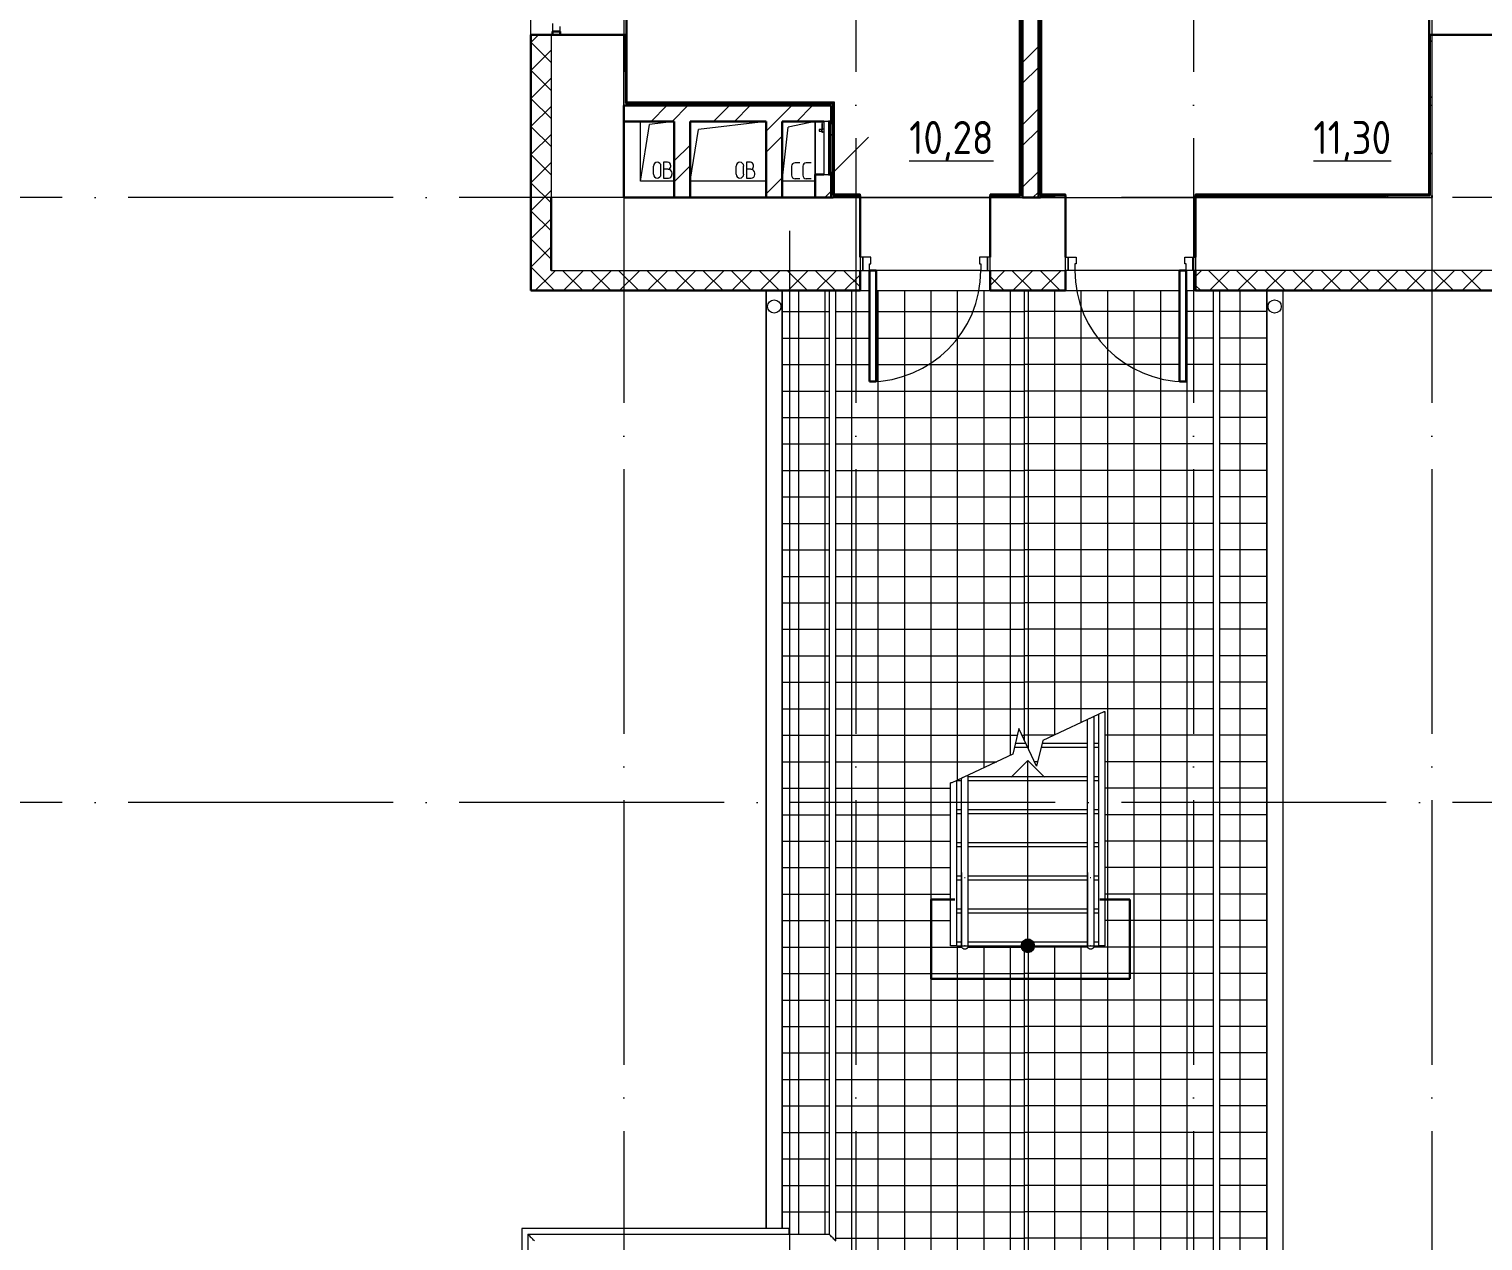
# Model space of a CAD drawing. Header units: millimetres. Extents: x -88595 to 880822, y -1054509 to -148035.
# Drawn here: x 291622 to 302601, y -258832 to -249678 of the extents above; entities that cross this region are included whole.
import ezdxf

# ---------------------------------------------------------------- set-up
doc = ezdxf.new("R2010")
doc.units = ezdxf.units.MM
doc.linetypes.add('ADSK_Линия сетки', pattern=[25, 20, -2.5, 0, -2.5])
for name, color, linetype, lineweight in [('_ Окна', 7, 'Continuous', 30), ('Двери', 7, 'Continuous', 9), ('Крыша', 7, 'Continuous', 9), ('Крыша штриховка', 7, 'Continuous', 9), ('Лестницы', 7, 'Continuous', 9), ('Линии', 7, 'Continuous', 9), ('Марки помещений', 7, 'Continuous', 20), ('Оборудование', 7, 'Continuous', 18), ('Ограждение', 7, 'Continuous', 9), ('Оси', 7, 'Continuous', 9), ('Перекрытие', 7, 'Continuous', 18), ('Стены внутренние', 7, 'Continuous', 18), ('Стены наружные', 7, 'Continuous', 18), ('Стены штриховка', 7, 'Continuous', 9), ('Стрелки вверх', 7, 'Continuous', 18)]:
    doc.layers.add(name, color=color, linetype=linetype, lineweight=lineweight)
doc.styles.add('GOST Common_2', font='GOST_Common.ttf', dxfattribs={"width": 0.9, "height": 350})

# ---------------------------------------------------------------- blocks, each defined once
blk = doc.blocks.new('2 этаж')
at = {"layer": 'Стрелки вверх'}
h = blk.add_hatch(color=256, dxfattribs=at)
edge = h.paths.add_edge_path()
edge.add_arc((328498, 671205), 50, 0, 360)
blk.add_hatch(color=256, dxfattribs=at).paths.add_polyline_path([(328498, 671155), (328525, 671162), (328543, 671184), (328547, 671212), (328535, 671237), (328512, 671252), (328483, 671252), (328460, 671237), (328448, 671212), (328452, 671184), (328470, 671162)])
at = {"lineweight": 18}
for p, q in [((326893, 677432), (326689, 677390)), ((326893, 677432), (326893, 677032)), ((326643, 676982), (326689, 677390)), ((326714, 677094), (326714, 677026)), ((326777, 677120), (326740, 677120)), ((326799, 677094), (326799, 677026)), ((326862, 677120), (326825, 677120)), ((326893, 676982), (326643, 676982)), ((326777, 677000), (326740, 677000)), ((326862, 677000), (326825, 677000))]:
    blk.add_line(p, q, dxfattribs=at)
for centre, start, end in [((326740, 677094), 90, 180), ((326825, 677094), 90, 180), ((326740, 677026), 180, 270), ((326825, 677026), 180, 270)]:
    blk.add_arc(centre, 26.1, start, end, dxfattribs=at)
at = {"layer": '_ Окна', "lineweight": 18}
for p, q in [((324908, 678171), (324908, 678112)), ((324908, 678112), (324966, 678112)), ((324966, 678112), (324966, 678150))]:
    blk.add_line(p, q, dxfattribs=at)
at = {"layer": '_ Окна'}
for p, q in [((324966, 678112), (324908, 678112)), ((324908, 678112), (324908, 678087)), ((324966, 678087), (324966, 678112))]:
    blk.add_line(p, q, dxfattribs=at)
at = {"layer": 'Двери'}
for p, q in [((327253, 676407), (327233, 676407)), ((327233, 676407), (327233, 676307)), ((327233, 676307), (327253, 676307)), ((327253, 676407), (327253, 676307)), ((327313, 676407), (327253, 676407)), ((327253, 676307), (327253, 676407)), ((327253, 676307), (327303, 676307)), ((327303, 676307), (327303, 676357)), ((327303, 676357), (327313, 676357)), ((327313, 676357), (327313, 676407)), ((328193, 676407), (328133, 676407)), ((328133, 676407), (328133, 676357)), ((328133, 676357), (328143, 676357)), ((328143, 676357), (328143, 676307)), ((328143, 676307), (328193, 676307)), ((328193, 676307), (328193, 676407)), ((328193, 676407), (328193, 676307)), ((328213, 676407), (328193, 676407)), ((328193, 676307), (328213, 676307)), ((328213, 676307), (328213, 676407)), ((328783, 676407), (328803, 676407)), ((328783, 676307), (328783, 676407)), ((328803, 676307), (328783, 676307)), ((328803, 676307), (328803, 676407)), ((328803, 676407), (328863, 676407)), ((328803, 676407), (328803, 676307)), ((328853, 676307), (328803, 676307)), ((328853, 676357), (328853, 676307)), ((328863, 676357), (328853, 676357)), ((328863, 676407), (328863, 676357)), ((329683, 676407), (329743, 676407)), ((329683, 676357), (329683, 676407)), ((329693, 676357), (329683, 676357)), ((329693, 676307), (329693, 676357)), ((329743, 676307), (329693, 676307)), ((329743, 676407), (329743, 676307)), ((329743, 676307), (329743, 676407)), ((329743, 676407), (329763, 676407)), ((329763, 676307), (329743, 676307)), ((329763, 676407), (329763, 676307))]:
    blk.add_line(p, q, dxfattribs=at)
at = {"layer": 'Двери', "lineweight": 30}
for p, q in [((327353, 676307), (327303, 676307)), ((327303, 676307), (327303, 675467)), ((327353, 675467), (327353, 676307)), ((329643, 675467), (329643, 676307)), ((329643, 676307), (329693, 676307)), ((329693, 676307), (329693, 675467)), ((327303, 675467), (327353, 675467)), ((329693, 675467), (329643, 675467))]:
    blk.add_line(p, q, dxfattribs=at)
at = {"layer": 'Двери'}
for centre, start, end in [((327303, 676307), 270, 0), ((329693, 676307), 180, 270)]:
    blk.add_arc(centre, 840, start, end, dxfattribs=at)
at = {"layer": 'Крыша'}
for p, q in [((326521, 676155), (326521, 669071)), ((326523, 669071), (326523, 676155)), ((326644, 669071), (326644, 676155)), ((326646, 669071), (326646, 676155)), ((327233, 676155), (327303, 676155)), ((327353, 676155), (328213, 676155)), ((328473, 672758), (328473, 676155)), ((328783, 676155), (329643, 676155)), ((329693, 676155), (329763, 676155)), ((330300, 676155), (330300, 665459)), ((330302, 676155), (330302, 665461)), ((330423, 676155), (330423, 665582)), ((330425, 665584), (330425, 676155)), ((328473, 660459), (328473, 671205))]:
    blk.add_line(p, q, dxfattribs=at)
at = {"layer": 'Крыша штриховка', "linetype": 'Continuous'}
for p, q in [((326766, 676155), (326766, 669026)), ((326966, 676155), (326966, 669026)), ((327166, 676155), (327166, 660459)), ((327366, 676155), (327366, 660459)), ((327566, 676155), (327566, 660459)), ((327765, 676155), (327765, 660459)), ((327965, 676155), (327965, 672456)), ((328165, 676155), (328165, 672550)), ((328365, 676155), (328365, 672643)), ((328502, 672695), (328502, 676155)), ((328702, 672800), (328702, 676155)), ((328902, 672893), (328902, 676155)), ((329102, 664707), (329102, 676155)), ((329302, 664832), (329302, 676155)), ((329502, 664958), (329502, 676155)), ((329702, 665083), (329702, 676155)), ((330101, 665334), (330101, 676155)), ((326646, 675996), (326998, 675996)), ((327047, 675996), (327303, 675996)), ((327353, 675996), (328473, 675996)), ((329643, 675996), (328473, 675996)), ((329898, 675996), (329693, 675996)), ((330300, 675996), (329948, 675996)), ((326646, 675796), (326998, 675796)), ((327047, 675796), (327303, 675796)), ((327353, 675796), (328473, 675796)), ((329643, 675796), (328473, 675796)), ((329898, 675796), (329693, 675796)), ((330300, 675796), (329948, 675796)), ((326646, 675596), (326998, 675596)), ((327047, 675596), (327303, 675596)), ((327353, 675596), (328473, 675596)), ((329643, 675596), (328473, 675596)), ((329898, 675596), (329693, 675596)), ((330300, 675596), (329948, 675596)), ((326646, 675396), (326998, 675396)), ((327047, 675396), (328473, 675396)), ((329898, 675396), (328473, 675396)), ((330300, 675396), (329948, 675396)), ((326646, 675196), (326998, 675196)), ((327047, 675196), (328473, 675196)), ((329898, 675196), (328473, 675196)), ((330300, 675196), (329948, 675196)), ((326646, 674996), (326998, 674996)), ((327047, 674996), (328473, 674996)), ((329898, 674996), (328473, 674996)), ((330300, 674996), (329948, 674996)), ((326646, 674796), (326998, 674796)), ((327047, 674796), (328473, 674796)), ((329898, 674796), (328473, 674796)), ((330300, 674796), (329948, 674796)), ((326646, 674596), (326998, 674596)), ((327047, 674596), (328473, 674596)), ((329898, 674596), (328473, 674596)), ((330300, 674596), (329948, 674596)), ((326646, 674396), (326998, 674396)), ((327047, 674396), (328473, 674396)), ((329898, 674396), (328473, 674396)), ((330300, 674396), (329948, 674396)), ((326646, 674196), (326998, 674196)), ((327047, 674196), (328473, 674196)), ((329898, 674196), (328473, 674196)), ((330300, 674196), (329948, 674196)), ((326646, 673996), (326998, 673996)), ((327047, 673996), (328473, 673996)), ((329898, 673996), (328473, 673996)), ((330300, 673996), (329948, 673996)), ((326646, 673796), (326998, 673796)), ((327047, 673796), (328473, 673796)), ((329898, 673796), (328473, 673796)), ((330300, 673796), (329948, 673796)), ((326646, 673596), (326998, 673596)), ((327047, 673596), (328473, 673596)), ((329898, 673596), (328473, 673596)), ((330300, 673596), (329948, 673596)), ((326646, 673396), (326998, 673396)), ((327047, 673396), (328473, 673396)), ((329898, 673396), (328473, 673396)), ((330300, 673396), (329948, 673396)), ((326646, 673196), (326998, 673196)), ((327047, 673196), (328473, 673196)), ((329898, 673196), (328473, 673196)), ((330300, 673196), (329948, 673196)), ((326646, 672996), (326998, 672996)), ((327047, 672996), (328473, 672996)), ((329898, 672996), (328473, 672996)), ((330300, 672996), (329948, 672996)), ((326646, 672796), (326998, 672796)), ((327047, 672796), (328419, 672796)), ((328455, 672796), (328473, 672796)), ((328694, 672796), (328473, 672796)), ((329898, 672796), (329083, 672796)), ((330300, 672796), (329948, 672796)), ((326646, 672596), (326998, 672596)), ((327047, 672596), (328265, 672596)), ((328572, 672596), (328548, 672596)), ((329898, 672596), (329083, 672596)), ((330300, 672596), (329948, 672596)), ((326646, 672396), (326998, 672396)), ((327047, 672396), (327913, 672396)), ((329898, 672396), (329083, 672396)), ((330300, 672396), (329948, 672396)), ((326646, 672196), (326998, 672196)), ((327047, 672196), (327913, 672196)), ((329898, 672196), (329083, 672196)), ((330300, 672196), (329948, 672196)), ((326646, 671996), (326998, 671996)), ((327047, 671996), (327913, 671996)), ((329898, 671996), (329083, 671996)), ((330300, 671996), (329948, 671996)), ((326646, 671796), (326998, 671796)), ((327047, 671796), (327913, 671796)), ((329898, 671796), (329083, 671796)), ((330300, 671796), (329948, 671796)), ((326646, 671596), (326998, 671596)), ((327047, 671596), (327913, 671596)), ((329898, 671596), (329083, 671596)), ((330300, 671596), (329948, 671596)), ((326646, 671396), (326998, 671396)), ((327047, 671396), (327913, 671396)), ((329898, 671396), (329083, 671396)), ((330300, 671396), (329948, 671396)), ((326646, 671196), (326998, 671196)), ((327047, 671196), (328001, 671196)), ((327965, 671205), (327965, 660459)), ((328044, 671196), (328473, 671196)), ((328165, 671204), (328165, 660459)), ((328365, 671204), (328365, 660459)), ((328951, 671196), (328473, 671196)), ((328502, 664330), (328502, 671205)), ((328702, 664455), (328702, 671205)), ((328902, 664581), (328902, 671205)), ((329898, 671196), (328994, 671196)), ((330300, 671196), (329948, 671196)), ((326646, 670996), (326998, 670996)), ((327047, 670996), (328473, 670996)), ((329898, 670996), (328473, 670996)), ((330300, 670996), (329948, 670996)), ((326646, 670796), (326998, 670796)), ((327047, 670796), (328473, 670796)), ((329898, 670796), (328473, 670796)), ((330300, 670796), (329948, 670796)), ((326646, 670596), (326998, 670596)), ((327047, 670596), (328473, 670596)), ((329898, 670596), (328473, 670596)), ((330300, 670596), (329948, 670596)), ((326646, 670396), (326998, 670396)), ((327047, 670396), (328473, 670396)), ((329898, 670396), (328473, 670396)), ((330300, 670396), (329948, 670396)), ((326646, 670196), (326998, 670196)), ((327047, 670196), (328473, 670196)), ((329898, 670196), (328473, 670196)), ((330300, 670196), (329948, 670196)), ((326646, 669996), (326998, 669996)), ((327047, 669996), (328473, 669996)), ((329898, 669996), (328473, 669996)), ((330300, 669996), (329948, 669996)), ((326646, 669796), (326998, 669796)), ((327047, 669796), (328473, 669796)), ((329898, 669796), (328473, 669796)), ((330300, 669796), (329948, 669796)), ((326646, 669596), (326998, 669596)), ((327047, 669596), (328473, 669596)), ((329898, 669596), (328473, 669596)), ((330300, 669596), (329948, 669596)), ((326646, 669396), (326998, 669396)), ((327047, 669396), (328473, 669396)), ((329898, 669396), (328473, 669396)), ((330300, 669396), (329948, 669396)), ((326646, 669196), (326998, 669196)), ((327047, 669196), (328473, 669196)), ((329898, 669196), (328473, 669196)), ((330300, 669196), (329948, 669196)), ((327047, 668996), (328473, 668996)), ((329898, 668996), (328473, 668996)), ((330300, 668996), (329948, 668996))]:
    blk.add_line(p, q, dxfattribs=at)
at = {"layer": 'Лестницы'}
for p, q in [((329073, 672973), (328611, 672757)), ((329073, 672969), (329073, 672973)), ((328431, 672846), (328384, 672652)), ((328564, 672563), (328431, 672846)), ((328397, 672705), (328498, 672705)), ((328404, 672735), (328484, 672735)), ((328611, 672757), (328564, 672563)), ((328598, 672705), (328948, 672705)), ((328605, 672735), (328948, 672735)), ((328998, 672735), (329033, 672735)), ((328998, 672705), (329033, 672705)), ((328384, 672652), (327923, 672436)), ((328048, 672485), (328948, 672485)), ((328998, 672485), (329033, 672485)), ((327963, 672455), (327998, 672455)), ((328048, 672455), (328948, 672455)), ((328998, 672455), (329033, 672455)), ((327963, 672235), (327998, 672235)), ((327963, 672205), (327998, 672205)), ((328048, 672235), (328948, 672235)), ((328048, 672205), (328948, 672205)), ((328998, 672235), (329033, 672235)), ((328998, 672205), (329033, 672205)), ((327963, 671985), (327998, 671985)), ((327963, 671955), (327998, 671955)), ((328048, 671985), (328948, 671985)), ((328048, 671955), (328948, 671955)), ((328998, 671985), (329033, 671985)), ((328998, 671955), (329033, 671955)), ((327963, 671735), (327998, 671735)), ((327963, 671705), (327998, 671705)), ((328048, 671735), (328948, 671735)), ((328048, 671705), (328948, 671705)), ((328998, 671735), (329033, 671735)), ((328998, 671705), (329033, 671705)), ((327963, 671485), (327998, 671485)), ((328048, 671485), (328948, 671485)), ((328998, 671485), (329033, 671485)), ((327963, 671455), (327998, 671455)), ((328048, 671455), (328948, 671455)), ((328998, 671455), (329033, 671455)), ((327963, 671235), (327998, 671235)), ((327963, 671205), (327998, 671205)), ((328048, 671235), (328948, 671235)), ((328048, 671205), (328948, 671205)), ((328998, 671235), (329033, 671235)), ((328998, 671205), (329033, 671205))]:
    blk.add_line(p, q, dxfattribs=at)
at = {"layer": 'Линии', "lineweight": 18, "ltscale": 100}
for p, q in [((325573, 676982), (325573, 677432)), ((325573, 676982), (325642, 677410)), ((325828, 677432), (325642, 677410)), ((326523, 677432), (326011, 677372)), ((325948, 676982), (326011, 677372)), ((325670, 677033), (325670, 677095)), ((325727, 677033), (325727, 677095)), ((325777, 677124), (325747, 677124)), ((325747, 677124), (325747, 677004)), ((325801, 677091), (325801, 677101)), ((326295, 677033), (326295, 677095)), ((326352, 677033), (326352, 677095)), ((326403, 677124), (326373, 677124)), ((326373, 677124), (326373, 677004)), ((326426, 677091), (326426, 677101)), ((325828, 676982), (325573, 676982)), ((325781, 677071), (325747, 677071)), ((325747, 677004), (325784, 677004)), ((325811, 677031), (325811, 677041)), ((326523, 676982), (325948, 676982)), ((326406, 677071), (326373, 677071)), ((326373, 677004), (326409, 677004)), ((326436, 677031), (326436, 677041)), ((326698, 676607), (326698, 661047))]:
    blk.add_line(p, q, dxfattribs=at)
at = {"layer": 'Линии', "lineweight": 30, "ltscale": 100}
for p, q in [((327768, 671555), (327768, 670955)), ((327768, 671555), (327948, 671555)), ((329268, 671555), (329042, 671555)), ((329268, 670955), (329268, 671555)), ((327768, 670955), (329268, 670955))]:
    blk.add_line(p, q, dxfattribs=at)
at = {"layer": 'Линии', "lineweight": 18}
for centre in [(326583, 676034), (330362, 676034)]:
    blk.add_circle(centre, 50, dxfattribs=at)
for centre, radius, start, end in [((325699, 677095), 28.7, 0, 180), ((325777, 677101), 23.3, 0, 90), ((325781, 677091), 20, 270, 0), ((326324, 677095), 28.7, 0, 180), ((326403, 677101), 23.3, 0, 90), ((326406, 677091), 20, 270, 0), ((325699, 677033), 28.7, 180, 0), ((325781, 677041), 30, 0, 90), ((325784, 677031), 26.7, 270, 0), ((326324, 677033), 28.7, 180, 0), ((326406, 677041), 30, 0, 90), ((326409, 677031), 26.7, 270, 0)]:
    blk.add_arc(centre, radius, start, end, dxfattribs=at)
at = {"layer": 'Оборудование'}
for p, q in [((326942, 677416), (326942, 677370)), ((326947, 677416), (326942, 677416)), ((326947, 677370), (326947, 677416)), ((326994, 677432), (326958, 677432)), ((326958, 677432), (326958, 677032)), ((326995, 677032), (326995, 677431)), ((327005, 677425), (326995, 677425)), ((327006, 677039), (327006, 677424)), ((327013, 677413), (327007, 677413)), ((327013, 677051), (327013, 677413)), ((326940, 677371), (326922, 677371)), ((326922, 677371), (326922, 677359)), ((326922, 677359), (326940, 677359)), ((326942, 677373), (326940, 677371)), ((326940, 677371), (326940, 677359)), ((326940, 677359), (326942, 677357)), ((326958, 677375), (326942, 677375)), ((326942, 677375), (326942, 677355)), ((326942, 677360), (326942, 677352)), ((326942, 677355), (326958, 677355)), ((326942, 677352), (326947, 677352)), ((326947, 677352), (326947, 677360)), ((327013, 677032), (327295, 677314)), ((326958, 677032), (326994, 677032)), ((326995, 677039), (327005, 677039)), ((327007, 677051), (327013, 677051))]:
    blk.add_line(p, q, dxfattribs=at)
for points, knots in [([(326995, 677431), (326995, 677431), (326995, 677431), (326995, 677431), (326995, 677431), (326995, 677431), (326994, 677431), (326994, 677431), (326994, 677432), (326994, 677432)], [0, 0, 0, 0, 0.166667, 0.25, 0.333333, 0.5, 0.666667, 0.833333, 1, 1, 1, 1]), ([(327006, 677424), (327006, 677424), (327005, 677424), (327005, 677424), (327005, 677424), (327005, 677424), (327005, 677424), (327005, 677424), (327005, 677424), (327005, 677425), (327005, 677425)], [0, 0, 0, 0, 0.166667, 0.25, 0.333333, 0.416667, 0.541667, 0.666667, 0.833333, 1, 1, 1, 1]), ([(327007, 677413), (327007, 677413), (327007, 677413), (327006, 677413), (327006, 677413), (327006, 677413), (327006, 677413), (327006, 677413), (327006, 677413), (327006, 677413), (327006, 677414), (327006, 677414), (327006, 677414)], [0, 0, 0, 0, 0.166667, 0.25, 0.333333, 0.416667, 0.5, 0.583333, 0.666667, 0.75, 0.833333, 1, 1, 1, 1]), ([(326994, 677032), (326994, 677032), (326994, 677032), (326994, 677032), (326995, 677032), (326995, 677032), (326995, 677032), (326995, 677032), (326995, 677032), (326995, 677032)], [-1, -1, -1, -1, -0.833333, -0.666667, -0.5, -0.333333, -0.25, -0.166667, 0, 0, 0, 0]), ([(327005, 677039), (327005, 677039), (327005, 677039), (327005, 677039), (327005, 677039), (327005, 677039), (327005, 677039), (327005, 677039), (327005, 677039), (327006, 677039), (327006, 677039)], [-1, -1, -1, -1, -0.833333, -0.666667, -0.541667, -0.416667, -0.333333, -0.25, -0.166667, 0, 0, 0, 0]), ([(327006, 677049), (327006, 677049), (327006, 677049), (327006, 677050), (327006, 677050), (327006, 677050), (327006, 677050), (327006, 677050), (327006, 677050), (327006, 677050), (327007, 677050), (327007, 677051), (327007, 677051)], [-1, -1, -1, -1, -0.833333, -0.75, -0.666667, -0.583333, -0.5, -0.416667, -0.333333, -0.25, -0.166667, 0, 0, 0, 0])]:
    blk.add_open_spline(points, degree=3, knots=knots, dxfattribs=at)
at = {"layer": 'Ограждение'}
for p, q in [((328433, 682557), (328433, 676882)), ((328603, 676882), (328603, 682557)), ((325473, 677577), (325473, 679752)), ((331523, 679752), (331523, 676882)), ((325473, 677577), (325463, 677567)), ((327038, 677577), (325473, 677577)), ((327038, 677577), (327028, 677567)), ((327038, 676882), (327038, 677577)), ((327028, 676872), (327038, 676882)), ((327233, 676882), (327038, 676882)), ((327233, 676882), (327233, 676872)), ((328213, 676872), (328213, 676882)), ((328433, 676882), (328213, 676882)), ((328433, 676882), (328443, 676872)), ((328603, 676882), (328593, 676872)), ((328783, 676882), (328603, 676882)), ((328783, 676882), (328783, 676872)), ((329763, 676872), (329763, 676882)), ((331523, 676882), (329763, 676882)), ((331523, 676882), (331533, 676872)), ((326998, 676155), (326998, 669027)), ((327048, 668977), (327048, 676155)), ((329898, 676155), (329898, 665221)), ((329948, 665221), (329948, 676155)), ((328998, 672938), (328948, 672914)), ((328948, 671205), (328948, 672914)), ((328998, 671205), (328998, 672938)), ((329073, 672973), (329033, 672954)), ((329073, 672973), (329033, 672954)), ((329033, 671205), (329033, 672954)), ((329070, 672971), (329045, 672960)), ((329045, 672959), (329045, 672960)), ((329070, 672968), (329070, 672971)), ((329083, 672973), (329073, 672973)), ((329083, 672973), (329073, 672973)), ((329083, 671205), (329083, 672973)), ((328048, 672495), (327998, 672471)), ((327998, 671205), (327998, 672471)), ((328048, 671205), (328048, 672495)), ((327923, 672436), (327913, 672436)), ((327923, 672436), (327913, 672436)), ((327913, 671205), (327913, 672436)), ((327963, 672455), (327923, 672436)), ((327963, 672455), (327923, 672436)), ((327963, 671205), (327963, 672455)), ((327998, 671759), (327998, 671205)), ((328025, 671718), (328020, 671718)), ((328048, 671205), (328048, 671759)), ((328948, 671759), (328948, 671205)), ((328975, 671718), (328970, 671718)), ((328998, 671205), (328998, 671759)), ((327963, 671205), (327913, 671205)), ((327998, 671205), (328048, 671205)), ((328948, 671205), (328998, 671205)), ((329083, 671205), (329033, 671205)), ((324722, 669027), (324722, 667323)), ((326998, 669026), (324723, 669026)), ((324724, 669025), (324723, 669026)), ((324730, 669019), (324735, 669014)), ((324735, 669014), (324741, 669008)), ((324741, 669008), (324747, 669001)), ((327048, 668977), (327047, 668977))]:
    blk.add_line(p, q, dxfattribs=at)
at = {"layer": 'Ограждение', "flags": 128}
for points in [[(327998, 671220), (327998, 671218), (327998, 671217), (327998, 671216), (327998, 671215), (327998, 671214), (327998, 671213), (327998, 671212), (327998, 671211), (327998, 671211), (327998, 671210), (327998, 671209), (327998, 671208), (327998, 671208), (327998, 671207), (327998, 671207), (327998, 671206), (327998, 671206), (327998, 671206), (327998, 671205), (327998, 671205), (327998, 671205), (327998, 671205), (327998, 671205)], [(327998, 671205), (327998, 671205), (327998, 671205), (327998, 671205), (327998, 671206), (327998, 671206), (327998, 671206), (327998, 671207), (327998, 671207), (327998, 671208)], [(328023, 671180), (328022, 671180), (328021, 671180), (328020, 671180), (328019, 671180), (328018, 671180), (328017, 671181), (328016, 671181), (328015, 671181), (328014, 671181), (328013, 671182), (328012, 671182), (328011, 671183), (328010, 671183), (328009, 671184), (328008, 671184), (328008, 671185), (328007, 671185), (328006, 671186), (328005, 671187), (328005, 671187), (328004, 671188), (328003, 671189), (328003, 671190), (328002, 671190), (328001, 671191), (328001, 671192), (328000, 671193), (328000, 671194), (328000, 671195), (327999, 671196), (327999, 671197), (327999, 671198), (327998, 671199), (327998, 671200), (327998, 671201), (327998, 671202), (327998, 671203), (327998, 671204), (327998, 671205), (327998, 671205)], [(328024, 671205), (328023, 671205), (328021, 671205)], [(328048, 671205), (328047, 671204), (328047, 671203), (328047, 671202), (328047, 671201), (328047, 671200), (328047, 671199), (328047, 671198), (328046, 671197), (328046, 671196), (328046, 671195), (328045, 671194), (328045, 671193), (328044, 671192), (328044, 671192), (328043, 671191), (328043, 671190), (328042, 671189), (328041, 671188), (328041, 671188), (328040, 671187), (328039, 671186), (328038, 671186), (328038, 671185), (328037, 671184), (328036, 671184), (328035, 671183), (328034, 671183), (328033, 671182), (328032, 671182), (328032, 671182), (328031, 671181), (328030, 671181), (328029, 671181), (328028, 671180), (328027, 671180), (328026, 671180), (328025, 671180), (328024, 671180), (328023, 671180), (328023, 671180)], [(328048, 671205), (328048, 671205), (328048, 671205), (328048, 671205), (328048, 671205), (328048, 671206), (328048, 671206), (328048, 671206), (328048, 671207), (328048, 671207), (328048, 671208), (328048, 671208), (328048, 671209), (328048, 671210), (328048, 671211), (328048, 671211), (328048, 671212), (328048, 671213), (328048, 671214), (328048, 671215), (328048, 671216), (328048, 671217), (328048, 671218), (328048, 671220), (328048, 671220)], [(328048, 671208), (328048, 671207), (328048, 671207), (328048, 671206), (328048, 671206), (328048, 671205), (328048, 671205), (328048, 671205), (328048, 671205), (328048, 671205)], [(328948, 671220), (328948, 671218), (328948, 671217), (328948, 671216), (328948, 671215), (328948, 671214), (328948, 671213), (328948, 671212), (328948, 671211), (328948, 671211), (328948, 671210), (328948, 671209), (328948, 671208), (328948, 671208), (328948, 671207), (328948, 671207), (328948, 671206), (328948, 671206), (328948, 671206), (328948, 671205), (328948, 671205), (328948, 671205), (328948, 671205), (328948, 671205)], [(328948, 671205), (328948, 671205), (328948, 671205), (328948, 671205), (328948, 671206), (328948, 671206), (328948, 671206), (328948, 671207), (328948, 671207), (328948, 671208)], [(328973, 671180), (328972, 671180), (328971, 671180), (328970, 671180), (328969, 671180), (328968, 671180), (328967, 671181), (328966, 671181), (328965, 671181), (328964, 671181), (328963, 671182), (328962, 671182), (328961, 671183), (328960, 671183), (328959, 671184), (328958, 671184), (328958, 671185), (328957, 671185), (328956, 671186), (328955, 671187), (328955, 671187), (328954, 671188), (328953, 671189), (328953, 671190), (328952, 671190), (328951, 671191), (328951, 671192), (328950, 671193), (328950, 671194), (328950, 671195), (328949, 671196), (328949, 671197), (328949, 671198), (328948, 671199), (328948, 671200), (328948, 671201), (328948, 671202), (328948, 671203), (328948, 671204), (328948, 671205), (328948, 671205)], [(328974, 671205), (328973, 671205), (328971, 671205)], [(328998, 671205), (328997, 671204), (328997, 671203), (328997, 671202), (328997, 671201), (328997, 671200), (328997, 671199), (328997, 671198), (328996, 671197), (328996, 671196), (328996, 671195), (328995, 671194), (328995, 671193), (328994, 671192), (328994, 671192), (328993, 671191), (328993, 671190), (328992, 671189), (328991, 671188), (328991, 671188), (328990, 671187), (328989, 671186), (328988, 671186), (328988, 671185), (328987, 671184), (328986, 671184), (328985, 671183), (328984, 671183), (328983, 671182), (328982, 671182), (328982, 671182), (328981, 671181), (328980, 671181), (328979, 671181), (328978, 671180), (328977, 671180), (328976, 671180), (328975, 671180), (328974, 671180), (328973, 671180), (328973, 671180)], [(328998, 671205), (328998, 671205), (328998, 671205), (328998, 671205), (328998, 671205), (328998, 671206), (328998, 671206), (328998, 671206), (328998, 671207), (328998, 671207), (328998, 671208), (328998, 671208), (328998, 671209), (328998, 671210), (328998, 671211), (328998, 671211), (328998, 671212), (328998, 671213), (328998, 671214), (328998, 671215), (328998, 671216), (328998, 671217), (328998, 671218), (328998, 671220), (328998, 671220)], [(328998, 671208), (328998, 671207), (328998, 671207), (328998, 671206), (328998, 671206), (328998, 671205), (328998, 671205), (328998, 671205), (328998, 671205), (328998, 671205)], [(324722, 669027), (324723, 669026), (324726, 669023), (324730, 669019)], [(324773, 668976), (324772, 668977), (324769, 668980), (324765, 668983), (324760, 668989), (324754, 668995), (324747, 669001)], [(327023, 669001), (327016, 669008), (327010, 669014), (327005, 669019), (327001, 669023), (326998, 669026), (326998, 669027)], [(327023, 669001), (327029, 668995), (327035, 668989), (327040, 668983), (327044, 668980), (327047, 668977), (327048, 668976)]]:
    blk.add_lwpolyline(points, dxfattribs=at)
at = {"layer": 'Ограждение'}
for centre, start_param, end_param in [((328023, 671220), 4.637809, 4.712389), ((328023, 671220), 4.712389, 4.786969), ((328973, 671220), 4.637809, 4.712389), ((328973, 671220), 4.712389, 4.786969)]:
    blk.add_ellipse(centre, major_axis=(25, 0), ratio=0.605083, start_param=start_param, end_param=end_param, dxfattribs=at)
at = {"layer": 'Оси', "linetype": 'ADSK_Линия сетки', "ltscale": 100}
for p, q in [((325448, 697307), (325448, 631330)), ((327198, 697307), (327198, 631330)), ((329748, 697307), (329748, 631330)), ((331548, 697307), (331548, 631330)), ((333705, 676857), (287587, 676857)), ((333705, 672287), (287587, 672287))]:
    blk.add_line(p, q, dxfattribs=at)
at = {"layer": 'Перекрытие', "color": 49, "ltscale": 100, "true_color": 0x464646}
for p, q in [((325573, 676982), (325573, 677432)), ((325828, 676982), (325573, 676982)), ((326523, 676982), (325948, 676982)), ((326893, 676982), (326643, 676982)), ((326695, 669071), (324677, 669071)), ((324677, 669071), (324677, 667623)), ((326695, 669026), (326695, 669071))]:
    blk.add_line(p, q, dxfattribs=at)
at = {"layer": 'Стены внутренние'}
for p, q in [((324746, 678087), (324746, 679417)), ((324898, 678087), (324898, 676857)), ((325448, 677552), (325448, 678087)), ((331548, 678087), (331548, 676872)), ((327028, 676857), (328213, 676857)), ((328593, 676857), (331548, 676857)), ((324898, 676307), (327233, 676307)), ((328143, 676307), (327353, 676307)), ((328213, 676307), (328783, 676307)), ((329643, 676307), (328853, 676307)), ((332098, 676307), (329763, 676307))]:
    blk.add_line(p, q, dxfattribs=at)
at = {"layer": 'Стены внутренние', "lineweight": 30}
for p, q in [((325448, 678087), (324746, 678087)), ((324746, 678087), (324746, 676155)), ((331548, 678087), (332250, 678087)), ((325448, 676857), (325448, 677432)), ((324898, 676307), (324898, 676857)), ((325828, 676857), (325448, 676857)), ((326523, 676857), (325948, 676857)), ((326893, 676857), (326643, 676857)), ((327233, 676407), (327233, 676857)), ((328213, 676407), (328213, 676857)), ((328593, 676857), (328458, 676857)), ((328783, 676407), (328783, 676857)), ((329763, 676407), (329763, 676857)), ((331548, 676857), (331548, 676872)), ((327233, 676155), (327233, 676307)), ((328213, 676155), (328213, 676307)), ((328783, 676155), (328783, 676307)), ((329763, 676155), (329763, 676307)), ((324746, 676155), (327233, 676155)), ((328213, 676155), (328783, 676155)), ((329763, 676155), (332250, 676155))]:
    blk.add_line(p, q, dxfattribs=at)
at = {"layer": 'Стены внутренние', "linetype": 'Continuous', "lineweight": 9}
for p, q in [((324748, 678032), (324800, 678085)), ((324898, 677878), (324748, 678028)), ((324748, 677820), (324898, 677970)), ((324898, 677666), (324748, 677816)), ((324748, 677608), (324898, 677758)), ((324898, 677454), (324748, 677604)), ((324748, 677396), (324898, 677546)), ((324898, 677242), (324748, 677392)), ((324748, 677184), (324898, 677334)), ((324898, 677030), (324748, 677180)), ((324748, 676972), (324898, 677122)), ((324898, 676817), (324748, 676967)), ((324748, 676760), (324898, 676910)), ((324898, 676605), (324748, 676755)), ((324748, 676547), (324898, 676697)), ((324898, 676393), (324748, 676543)), ((324748, 676476), (324746, 676472)), ((324748, 676335), (324898, 676485)), ((324898, 676181), (324748, 676331)), ((324898, 676273), (324931, 676307)), ((325134, 676157), (324984, 676307)), ((324993, 676157), (325143, 676307)), ((325346, 676157), (325196, 676307)), ((325205, 676157), (325355, 676307)), ((325558, 676157), (325408, 676307)), ((325417, 676157), (325567, 676307)), ((325771, 676157), (325621, 676307)), ((325629, 676157), (325779, 676307)), ((325983, 676157), (325833, 676307)), ((325842, 676157), (325992, 676307)), ((326195, 676157), (326045, 676307)), ((326054, 676157), (326204, 676307)), ((326407, 676157), (326257, 676307)), ((326266, 676157), (326416, 676307)), ((326619, 676157), (326469, 676307)), ((326478, 676157), (326628, 676307)), ((326831, 676157), (326681, 676307)), ((326690, 676157), (326840, 676307)), ((327043, 676157), (326893, 676307)), ((326902, 676157), (327052, 676307)), ((327231, 676182), (327106, 676307)), ((328215, 676196), (328325, 676307)), ((328528, 676157), (328378, 676307)), ((328387, 676157), (328537, 676307)), ((328740, 676157), (328590, 676307)), ((328599, 676157), (328749, 676307)), ((329765, 676261), (329810, 676307)), ((330013, 676157), (329863, 676307)), ((329872, 676157), (330022, 676307)), ((330225, 676157), (330075, 676307)), ((330084, 676157), (330234, 676307)), ((330438, 676157), (330288, 676307)), ((330296, 676157), (330446, 676307)), ((330650, 676157), (330500, 676307)), ((330508, 676157), (330658, 676307)), ((330862, 676157), (330712, 676307)), ((330721, 676157), (330871, 676307)), ((331074, 676157), (330924, 676307)), ((330933, 676157), (331083, 676307)), ((331286, 676157), (331136, 676307)), ((331145, 676157), (331295, 676307)), ((331498, 676157), (331348, 676307)), ((331357, 676157), (331507, 676307)), ((331710, 676157), (331560, 676307)), ((331569, 676157), (331719, 676307)), ((331922, 676157), (331772, 676307)), ((331781, 676157), (331931, 676307)), ((324781, 676157), (324898, 676273)), ((327114, 676157), (327231, 676273)), ((328316, 676157), (328215, 676258)), ((324922, 676157), (324898, 676181)), ((325291, 676155), (325290, 676157)), ((325502, 676157), (325501, 676155)), ((326347, 676155), (326345, 676157)), ((326698, 676155), (326697, 676157)), ((326910, 676157), (326908, 676155)), ((327231, 676169), (327233, 676169)), ((329763, 676169), (329765, 676169)), ((329801, 676157), (329765, 676193)), ((330570, 676155), (330569, 676157)), ((331626, 676155), (331625, 676157))]:
    blk.add_line(p, q, dxfattribs=at)
at = {"layer": 'Стены наружные', "lineweight": 30}
for p, q in [((328578, 676857), (328578, 682557)), ((328593, 682557), (328593, 676872)), ((328443, 682257), (328443, 676872)), ((328458, 676857), (328458, 682257)), ((325448, 678087), (325463, 678087)), ((325463, 677567), (325463, 678087)), ((331533, 676872), (331533, 678087)), ((331548, 678087), (331533, 678087)), ((325448, 677552), (327013, 677552)), ((325448, 677432), (325448, 677552)), ((325463, 677567), (327028, 677567)), ((327013, 677413), (327013, 677552)), ((327028, 677567), (327028, 676872)), ((325828, 677432), (325448, 677432)), ((325828, 676857), (325828, 677432)), ((326523, 677432), (325948, 677432)), ((325948, 677432), (325948, 676857)), ((326523, 676857), (326523, 677432)), ((326958, 677432), (326643, 677432)), ((326643, 677432), (326643, 676857)), ((326994, 677432), (327013, 677432)), ((326893, 676857), (326893, 677032)), ((326893, 677032), (326958, 677032)), ((326994, 677032), (327013, 677032)), ((327013, 676857), (327013, 677051)), ((325828, 676857), (325948, 676857)), ((326523, 676857), (326643, 676857)), ((326893, 676857), (327028, 676857)), ((327233, 676872), (327028, 676872)), ((327233, 676857), (327233, 676872)), ((328443, 676872), (328213, 676872)), ((328213, 676857), (328213, 676872)), ((328783, 676872), (328593, 676872)), ((328783, 676857), (328783, 676872)), ((331533, 676872), (329763, 676872)), ((329763, 676857), (329763, 676872))]:
    blk.add_line(p, q, dxfattribs=at)
at = {"layer": 'Стены наружные'}
for p, q in [((325463, 679417), (325463, 678087)), ((331533, 678087), (331533, 679417)), ((326893, 677032), (326893, 677432)), ((328213, 676857), (328458, 676857))]:
    blk.add_line(p, q, dxfattribs=at)
at = {"layer": 'Стены наружные', "linetype": 'Continuous', "lineweight": 9}
for p, q in [((328458, 677878), (328578, 677998)), ((331533, 678029), (331548, 678044)), ((325448, 677884), (325463, 677899)), ((328458, 677721), (328578, 677841)), ((325448, 677540), (325459, 677552)), ((325540, 677552), (325555, 677567)), ((325653, 677432), (325773, 677552)), ((325811, 677432), (325931, 677552)), ((325964, 677552), (325979, 677567)), ((326125, 677432), (326245, 677552)), ((326282, 677432), (326402, 677552)), ((326388, 677552), (326403, 677567)), ((326596, 677432), (326716, 677552)), ((326753, 677432), (326873, 677552)), ((326812, 677552), (326827, 677567)), ((328458, 677407), (328578, 677527)), ((331533, 677605), (331548, 677620)), ((326523, 677358), (326596, 677432)), ((326523, 677201), (326643, 677321)), ((327013, 677327), (327028, 677342)), ((328458, 677250), (328578, 677370)), ((325828, 677134), (325948, 677254)), ((331533, 677181), (331548, 677196)), ((325828, 676977), (325948, 677097)), ((326523, 676886), (326643, 677006)), ((328458, 676935), (328578, 677055)), ((326964, 676857), (327013, 676905)), ((327013, 676903), (327028, 676918)), ((328239, 676857), (328254, 676872)), ((328536, 676857), (328578, 676898)), ((328663, 676857), (328678, 676872)), ((329936, 676857), (329951, 676872)), ((330360, 676857), (330375, 676872)), ((330784, 676857), (330799, 676872)), ((331208, 676857), (331223, 676872))]:
    blk.add_line(p, q, dxfattribs=at)
at = {"layer": 'Стены штриховка'}
for p, q in [((324748, 678085), (324822, 678085)), ((324748, 676155), (324748, 678085)), ((324822, 678085), (324822, 678087)), ((328458, 676872), (328443, 676872)), ((328593, 676872), (328593, 676857)), ((327231, 676307), (327231, 676157)), ((328215, 676157), (328215, 676307)), ((328781, 676307), (328781, 676157)), ((329765, 676157), (329765, 676307)), ((327231, 676157), (324746, 676157)), ((328781, 676157), (328215, 676157)), ((332250, 676157), (329765, 676157))]:
    blk.add_line(p, q, dxfattribs=at)
at = {"layer": 'Стрелки вверх'}
for p, q in [((328498, 672605), (328373, 672480)), ((328498, 672455), (328498, 672605)), ((328498, 672605), (328623, 672480)), ((328498, 672205), (328498, 672455)), ((328498, 671955), (328498, 672205)), ((328498, 671705), (328498, 671955)), ((328498, 671455), (328498, 671705)), ((328498, 671205), (328498, 671455)), ((328460, 671237), (328448, 671212)), ((328448, 671212), (328452, 671184)), ((328452, 671184), (328470, 671162)), ((328483, 671252), (328460, 671237)), ((328470, 671162), (328498, 671155)), ((328512, 671252), (328483, 671252)), ((328498, 671155), (328525, 671162)), ((328535, 671237), (328512, 671252)), ((328525, 671162), (328543, 671184)), ((328547, 671212), (328535, 671237)), ((328543, 671184), (328547, 671212))]:
    blk.add_line(p, q, dxfattribs=at)
blk.add_circle((328498, 671205), 50, dxfattribs=at)
at = {"layer": 'Марки помещений', "style": 'GOST Common_2', "width": 0.9}
for s, p in [('%%U10,28', (327602, 677186)), ('%%U11,30', (330655, 677186))]:
    blk.add_text(s, height=250, dxfattribs=at).set_placement(p)

msp = doc.modelspace()

# ---------------------------------------------------------------- block references
at = {"layer": 'Оборудование', "color": 5, "true_color": 0x0000ff}
msp.add_blockref('2 этаж', (-29334, -927808), dxfattribs=at)

doc.saveas('drawing.dxf')
